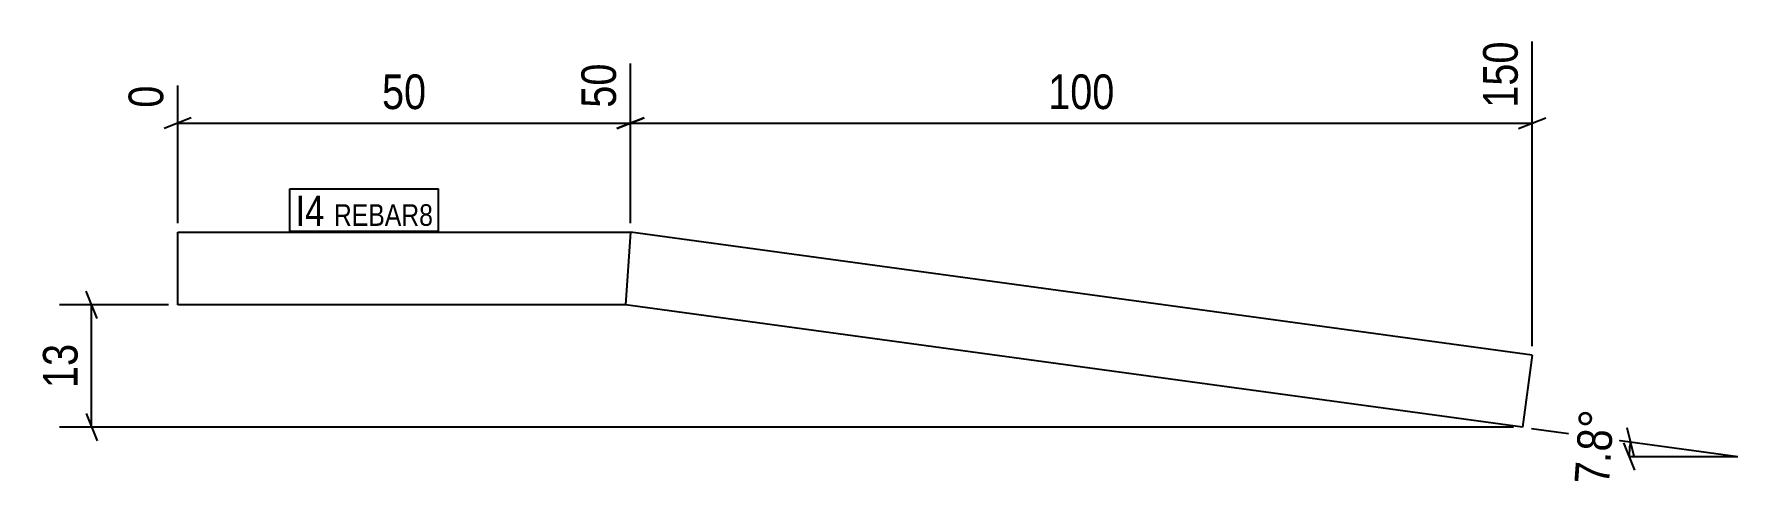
# Model space of a CAD drawing. Header units: millimetres. Extents: x 2 to 190, y 2 to 53.
import ezdxf

# ---------------------------------------------------------------- set-up
doc = ezdxf.new("R2010")
doc.units = ezdxf.units.MM
for name, color, linetype in [('MÅLSÆTNING', 7, 'Continuous'), ('STÅL', 7, 'Continuous'), ('TEKST', 7, 'Continuous')]:
    doc.layers.add(name, color=color, linetype=linetype)
doc.styles.add('Arial Narrow', font='ARIALN.TTF', dxfattribs={"height": 0.2})

msp = doc.modelspace()

# ---------------------------------------------------------------- linework, layer by layer
at = {"layer": 'MÅLSÆTNING', "color": 7, "linetype": 'Continuous'}
for p, q in [((167.63, 18.33), (167.63, 51.93)), ((68.06, 31.89), (68.06, 49.5)), ((68.06, 31.89), (68.06, 49.5)), ((18.06, 31.89), (18.06, 47.06)), ((19.56, 43.52), (16.56, 42.32)), ((69.56, 43.52), (66.56, 42.32)), ((66.56, 42.32), (69.56, 43.52)), ((166.13, 42.32), (169.13, 43.52)), ((18.06, 42.92), (68.06, 42.92)), ((68.06, 42.92), (167.63, 42.92)), ((17.06, 22.89), (5, 22.89)), ((9.15, 21.39), (7.95, 24.39)), ((8.55, 9.4), (8.55, 22.89)), ((7.95, 10.9), (9.15, 7.9)), ((165.55, 9.4), (5, 9.4)), ((167.54, 9.26), (178.46, 7.78)), ((178.95, 4.66), (177.75, 7.66)), ((178.07, 9.35), (178.85, 6.21)), ((178.46, 7.78), (190.35, 6.16)), ((178.35, 6.16), (190.35, 6.16))]:
    msp.add_line(p, q, dxfattribs=at)
msp.add_arc((190.35, 6.16), 12, 172.2453, 180, dxfattribs=at)
at = {"layer": 'STÅL', "color": 2, "linetype": 'Continuous'}
for p, q in [((18.06, 30.89), (68.06, 30.89)), ((18.06, 22.89), (18.06, 30.89)), ((68.06, 30.89), (67.51, 22.89)), ((167.63, 17.33), (68.06, 30.89)), ((67.01, 22.89), (18.06, 22.89)), ((67.51, 22.89), (67.01, 22.89)), ((166.55, 9.4), (67.51, 22.89)), ((167.63, 17.33), (166.55, 9.4))]:
    msp.add_line(p, q, dxfattribs=at)

# ---------------------------------------------------------------- next in the draw order: wipeouts: each hides what was drawn before it
at = {"color": 0, "linetype": 'Continuous'}
for points in [[(166.83, 52.73), (161.23, 52.73), (161.23, 43.82), (166.83, 43.82)], [(67.26, 50.3), (61.66, 50.3), (61.66, 43.82), (67.26, 43.82)], [(17.26, 47.86), (11.66, 47.86), (11.66, 43.82), (17.26, 43.82)]]:
    msp.add_wipeout(points, dxfattribs=at).dxf.layer = 'MÅLSÆTNING'
at = {"color": 0}
for points, layer in [([(46.29, 43.67), (46.29, 49.27), (39.82, 49.27), (39.82, 43.67)], 'MÅLSÆTNING'), ([(122.3, 43.67), (122.3, 49.27), (113.39, 49.27), (113.39, 43.67)], 'MÅLSÆTNING'), ([(7.8, 19.38), (2.2, 19.38), (2.2, 12.91), (7.8, 12.91)], 'MÅLSÆTNING'), ([(177.51, 11.96), (171.92, 12.33), (171.26, 2.53), (176.84, 2.15)], 'MÅLSÆTNING'), ([(34.26, 31.59), (34.26, 35.09), (31.06, 35.09), (31.06, 31.59)], 'TEKST'), ([(46.26, 31.59), (46.26, 34.09), (35.31, 34.09), (35.31, 31.59)], 'TEKST')]:
    msp.add_wipeout(points, dxfattribs=at).dxf.layer = layer

# ---------------------------------------------------------------- next in the draw order: texts
at = {"layer": 'MÅLSÆTNING', "color": 3, "linetype": 'Continuous', "style": 'Arial Narrow'}
for s, height, p in [('150', 3.818, (166.03, 44.62)), ('50', 3.818, (66.46, 44.62)), ('0', 3.82, (16.46, 44.62))]:
    msp.add_text(s, height=height, rotation=90.0002, dxfattribs=at).set_placement(p)
at = {"layer": 'MÅLSÆTNING', "color": 3, "style": 'Arial Narrow'}
for s, p in [('50', (40.62, 44.47)), ('100', (114.19, 44.47))]:
    msp.add_text(s, height=3.818, dxfattribs=at).set_placement(p)
for s, rotation, p in [('13', 90.0002, (7, 13.71)), ('7.8°', 86.1213, (176.1, 3))]:
    msp.add_text(s, height=3.818, rotation=rotation, dxfattribs=at).set_placement(p)

# ---------------------------------------------------------------- next in the draw order: wipeouts: each hides what was drawn before it
at = {"color": 0}
for points in [[(34.26, 31.59), (34.26, 35.09), (31.06, 35.09), (31.06, 31.59)], [(46.26, 31.59), (46.26, 34.09), (35.31, 34.09), (35.31, 31.59)]]:
    msp.add_wipeout(points, dxfattribs=at).dxf.layer = 'TEKST'

# ---------------------------------------------------------------- next in the draw order: linework, layer by layer
at = {"layer": 'TEKST', "color": 7, "linetype": 'Continuous'}
for p, q in [((30.46, 35.69), (46.86, 35.69)), ((30.46, 30.99), (30.46, 35.69)), ((46.86, 30.99), (46.86, 35.69)), ((30.46, 30.99), (46.86, 30.99))]:
    msp.add_line(p, q, dxfattribs=at)

# ---------------------------------------------------------------- next in the draw order: texts
at = {"layer": 'TEKST', "color": 3, "style": 'Arial Narrow'}
for s, height, p in [('I4', 3.34, (31.06, 31.59)), ('REBAR8', 2.386, (35.31, 31.59))]:
    msp.add_text(s, height=height, dxfattribs=at).set_placement(p)

doc.saveas('drawing.dxf')
